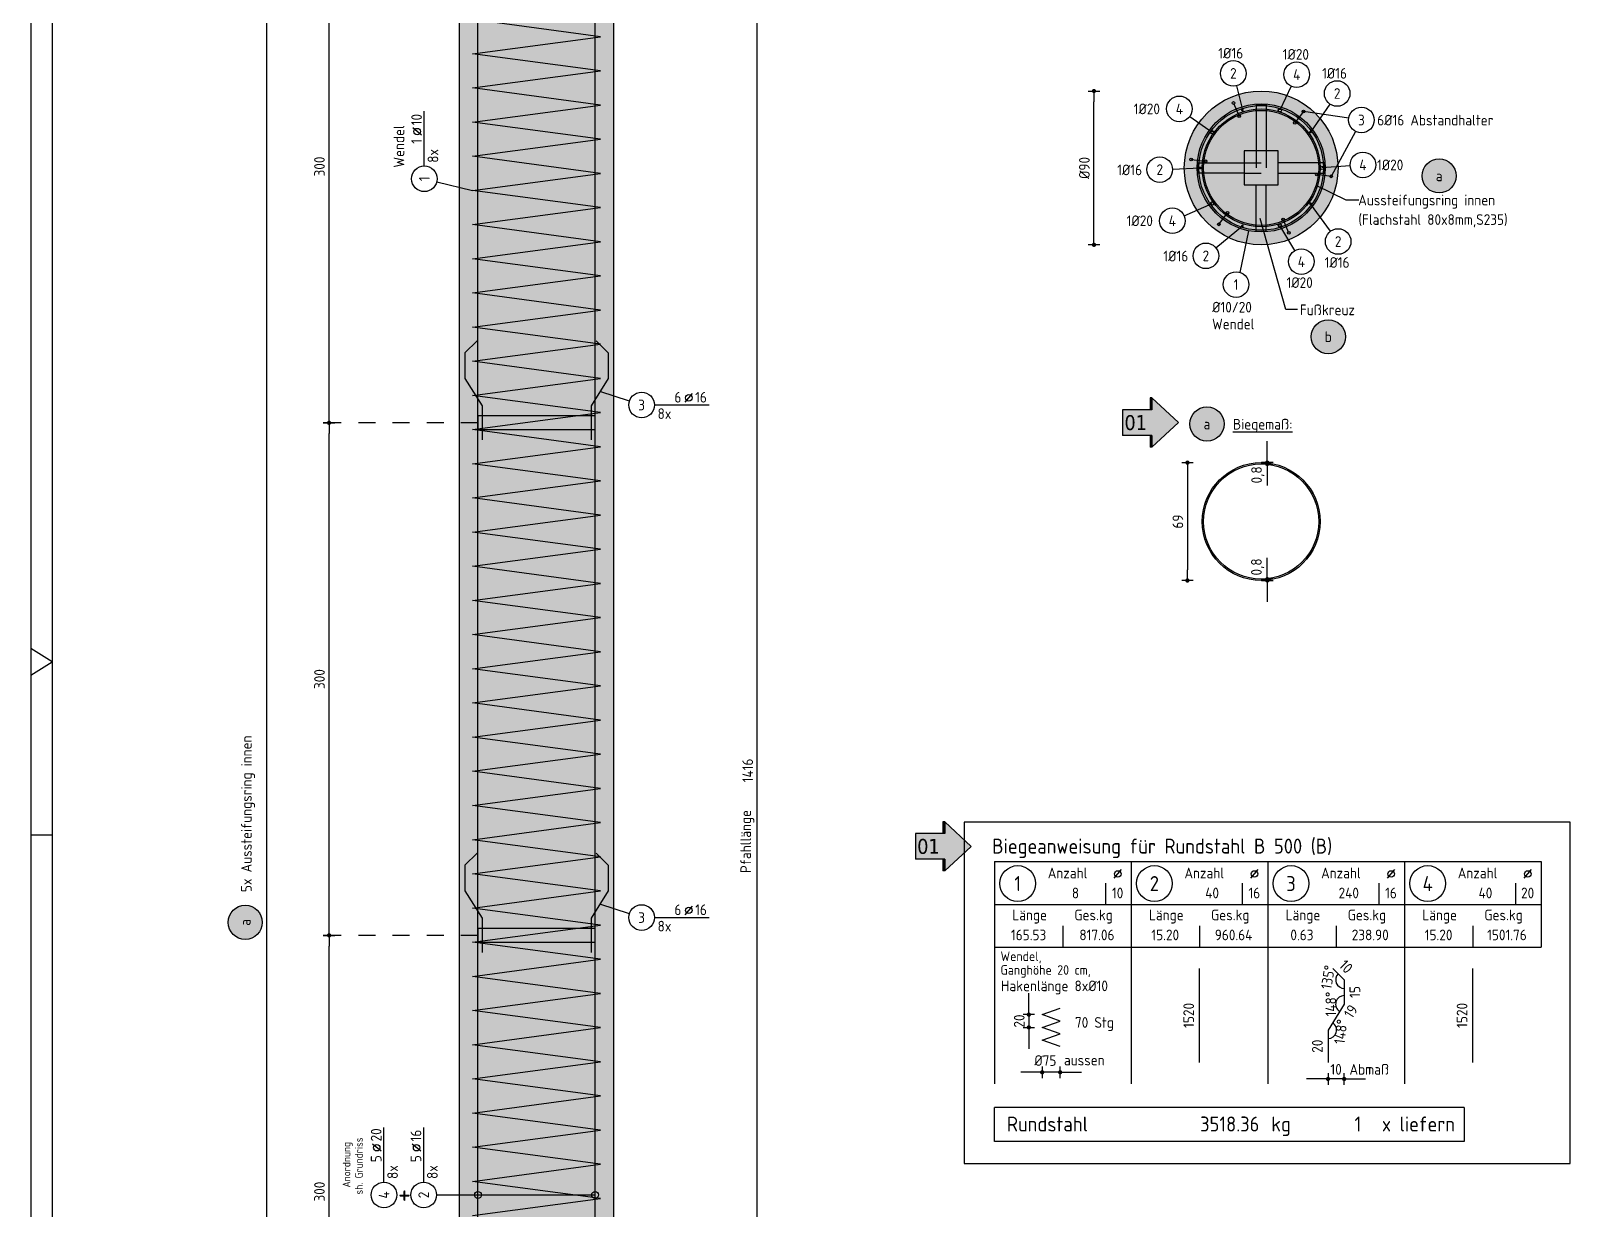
# Model space of a CAD drawing. Extents: x 14.6 to 34.3, y -1.7 to 19.5.
# Drawn here: x 14.63 to 23.64, y 5.65 to 12.54 of the extents above; entities that cross this region are included whole.
import ezdxf
from ezdxf.enums import TextEntityAlignment as Align

# ---------------------------------------------------------------- set-up
doc = ezdxf.new("R2010")
doc.units = 0
doc.header["$LTSCALE"] = 0.25
for name, pattern in [('AUSGEZOGEN', [1000.01, 1000, 0.01]), ('DASHDOT2', [0.5, 0.25, -0.125, 0, -0.125]), ('DOT', [0.175, 0.05, -0.125])]:
    doc.linetypes.add(name, pattern=pattern)
for name, color, linetype in [('1__LINE_ACI_7', 7, 'Continuous'), ('ACHSEN', 7, 'Continuous'), ('BETON', 7, 'Continuous'), ('grau_hell', 7, 'Continuous'), ('grau_mittel', 7, 'Continuous'), ('HILFE', 7, 'Continuous'), ('index', 7, 'Continuous'), ('MASSE', 7, 'Continuous'), ('OBJEKT', 7, 'Continuous'), ('POS', 7, 'Continuous'), ('RAHMEN', 7, 'Continuous'), ('RND', 7, 'Continuous'), ('RND_BILD', 7, 'Continuous'), ('STAHL', 7, 'Continuous'), ('TEXT', 7, 'Continuous')]:
    doc.layers.add(name, color=color, linetype=linetype)
doc.styles.add('helv', font='tahoma.ttf')
doc.styles.add('txt', font='isocp.shx')
doc.dimstyles.new('DOT_I', dxfattribs={"dimscale": 0.25, "dimtxt": 0.25, "dimasz": 0.25, "dimexe": 0.1, "dimexo": 0.3, "dimgap": 0.1, "dimtad": 1, "dimdec": 3, "dimzin": 3, "dimtxsty": 'txt', "dimblk": 'DOT', "dimblk1": 'DOT', "dimblk2": 'DOT', "dimsah": 1, "dimcen": 0.1, "dimse1": 1, "dimse2": 1, "dimazin": 0, "dimtfac": 1, "dimtdec": 4, "dimtix": 1, "dimtmove": 2, "dimatfit": 3, "dimfxl": 0, "dimtvp": 1, "dimtolj": 1, "dimtzin": 0, "dimarcsym": 0})

# ---------------------------------------------------------------- blocks, each defined once
blk = doc.blocks.new('DINA1')
at = {"layer": 'RAHMEN', "color": 5}
blk.add_line((2, 0.5), (83.6, 0.5), dxfattribs=at)
at = {"layer": 'RAHMEN', "color": 7, "linetype": 'Continuous'}
for p, q in [((42.05, 0.5), (41.74, 0)), ((42.36, 0), (42.05, 0.5))]:
    blk.add_line(p, q, dxfattribs=at)
at = {"layer": 'RAHMEN', "color": 7}
blk.add_line((46.1, 0), (46.1, 0.5), dxfattribs=at)
at = {"layer": 'RAHMEN'}
blk.add_line((0, 0), (84.1, 0), dxfattribs=at)
blk = doc.blocks.new('DOT')
at = {"layer": 'MASSE', "color": 7, "linetype": 'Continuous'}
for p, q in [((0, 0), (-1, 0)), ((0, 0.54), (0, -0.54))]:
    blk.add_line(p, q, dxfattribs=at)
at = {"layer": 'MASSE', "color": 7, "linetype": 'Continuous', "const_width": 0.2}
blk.add_lwpolyline([(-0.1, 0, 1), (0.1, 0, 1)], format="xyb", close=True, dxfattribs=at)
blk = doc.blocks.new('*D20')
at = {"layer": 'Defpoints', "color": 0, "linetype": 'AUSGEZOGEN', "transparency": 16777216}
for p in [(18.8784, 15.2951), (18.8784, 15.2951), (18.8784, 1.1351)]:
    blk.add_point(p, dxfattribs=at)
at = {"layer": 'MASSE', "color": 0, "linetype": 'AUSGEZOGEN', "lineweight": -2, "transparency": 16777216}
blk.add_line((18.8784, 1.1976), (18.8784, 15.2326), dxfattribs=at)
at = {"layer": 'MASSE', "color": 0, "linetype": 'AUSGEZOGEN', "lineweight": -2, "transparency": 16777216, "xscale": 0.0625, "yscale": 0.0625, "zscale": 0.0625}
for p, rotation in [((18.8784, 15.2951), 90), ((18.8784, 1.1351), 270)]:
    blk.add_blockref('DOT', p, dxfattribs=dict(at, rotation=rotation))
at = {"layer": 'MASSE', "color": 0, "linetype": 'AUSGEZOGEN', "transparency": 16777216, "insert": (18.8222, 8.2151), "char_height": 0.0625, "attachment_point": 5, "rotation": 90, "style": 'txt'}
blk.add_mtext('\\A1;1416', dxfattribs=at)
blk = doc.blocks.new('*D25')
at = {"layer": 'Defpoints', "color": 0, "linetype": 'AUSGEZOGEN', "transparency": 16777216}
for p in [(16.3718, 7.2501), (16.3718, 7.2501), (16.3718, 4.2501)]:
    blk.add_point(p, dxfattribs=at)
at = {"layer": 'MASSE', "color": 0, "linetype": 'AUSGEZOGEN', "lineweight": -2, "transparency": 16777216}
blk.add_line((16.3718, 4.3126), (16.3718, 7.1876), dxfattribs=at)
at = {"layer": 'MASSE', "color": 0, "linetype": 'AUSGEZOGEN', "lineweight": -2, "transparency": 16777216, "xscale": 0.0625, "yscale": 0.0625, "zscale": 0.0625}
for p, rotation in [((16.3718, 7.2501), 90), ((16.3718, 4.2501), 270)]:
    blk.add_blockref('DOT', p, dxfattribs=dict(at, rotation=rotation))
at = {"layer": 'MASSE', "color": 0, "linetype": 'AUSGEZOGEN', "transparency": 16777216, "insert": (16.3155, 5.7501), "char_height": 0.0625, "attachment_point": 5, "rotation": 90, "style": 'txt'}
blk.add_mtext('\\A1;300', dxfattribs=at)
blk = doc.blocks.new('*D26')
at = {"layer": 'Defpoints', "color": 0, "linetype": 'AUSGEZOGEN', "transparency": 16777216}
for p in [(16.3718, 10.2501), (16.3718, 10.2501), (16.3718, 7.2501)]:
    blk.add_point(p, dxfattribs=at)
at = {"layer": 'MASSE', "color": 0, "linetype": 'AUSGEZOGEN', "lineweight": -2, "transparency": 16777216}
blk.add_line((16.3718, 7.3126), (16.3718, 10.1876), dxfattribs=at)
at = {"layer": 'MASSE', "color": 0, "linetype": 'AUSGEZOGEN', "lineweight": -2, "transparency": 16777216, "xscale": 0.0625, "yscale": 0.0625, "zscale": 0.0625}
for p, rotation in [((16.3718, 10.2501), 90), ((16.3718, 7.2501), 270)]:
    blk.add_blockref('DOT', p, dxfattribs=dict(at, rotation=rotation))
at = {"layer": 'MASSE', "color": 0, "linetype": 'AUSGEZOGEN', "transparency": 16777216, "insert": (16.3155, 8.7501), "char_height": 0.0625, "attachment_point": 5, "rotation": 90, "style": 'txt'}
blk.add_mtext('\\A1;300', dxfattribs=at)
blk = doc.blocks.new('*D27')
at = {"layer": 'Defpoints', "color": 0, "linetype": 'AUSGEZOGEN', "transparency": 16777216}
for p in [(16.3718, 13.2501), (16.3718, 13.2501), (16.3718, 10.2501)]:
    blk.add_point(p, dxfattribs=at)
at = {"layer": 'MASSE', "color": 0, "linetype": 'AUSGEZOGEN', "lineweight": -2, "transparency": 16777216}
blk.add_line((16.3718, 10.3126), (16.3718, 13.1876), dxfattribs=at)
at = {"layer": 'MASSE', "color": 0, "linetype": 'AUSGEZOGEN', "lineweight": -2, "transparency": 16777216, "xscale": 0.0625, "yscale": 0.0625, "zscale": 0.0625}
for p, rotation in [((16.3718, 13.2501), 90), ((16.3718, 10.2501), 270)]:
    blk.add_blockref('DOT', p, dxfattribs=dict(at, rotation=rotation))
at = {"layer": 'MASSE', "color": 0, "linetype": 'AUSGEZOGEN', "transparency": 16777216, "insert": (16.3155, 11.7501), "char_height": 0.0625, "attachment_point": 5, "rotation": 90, "style": 'txt'}
blk.add_mtext('\\A1;300', dxfattribs=at)
blk = doc.blocks.new('RND_LEI')
at = {"layer": 'RND', "color": 7, "linetype": 'Continuous'}
blk.add_line((1.022, 0.066), (1.19, 0.27), dxfattribs=at)
for centre, radius in [((0, 0), 0.3), ((1.106, 0.168), 0.075)]:
    blk.add_circle(centre, radius, dxfattribs=at)
at = {"layer": 'RND', "color": 7, "linetype": 'Continuous', "style": 'txt'}
blk.add_attdef('POSL', text='', height=0.25, dxfattribs=at).set_placement((0, 0), align=Align.MIDDLE)
blk.add_attdef('ANZ', text='', height=0.25, dxfattribs=at).set_placement((0.931, 0.057), align=Align.RIGHT)
for tag, p in [('DUM', (1.253, 0.057)), ('ABSTD', (1.674, 0.057)), ('POSTXT', (0.374, -0.327))]:
    blk.add_attdef(tag, p, '', height=0.25, dxfattribs=at)
blk = doc.blocks.new('*D39')
at = {"layer": 'Defpoints', "color": 0, "linetype": 'AUSGEZOGEN', "transparency": 16777216}
for p in [(20.8492, 12.192), (20.8492, 12.192), (20.8492, 11.292)]:
    blk.add_point(p, dxfattribs=at)
at = {"layer": 'MASSE', "color": 0, "linetype": 'AUSGEZOGEN', "lineweight": -2, "transparency": 16777216}
blk.add_line((20.8492, 11.3545), (20.8492, 12.1295), dxfattribs=at)
at = {"layer": 'MASSE', "color": 0, "linetype": 'AUSGEZOGEN', "lineweight": -2, "transparency": 16777216, "xscale": 0.0625, "yscale": 0.0625, "zscale": 0.0625}
for p, rotation in [((20.8492, 12.192), 90), ((20.8492, 11.292), 270)]:
    blk.add_blockref('DOT', p, dxfattribs=dict(at, rotation=rotation))
at = {"layer": 'MASSE', "color": 0, "linetype": 'AUSGEZOGEN', "transparency": 16777216, "insert": (20.7929, 11.742), "char_height": 0.0625, "attachment_point": 5, "rotation": 90, "style": 'txt'}
blk.add_mtext('\\A1;%%C90', dxfattribs=at)
blk = doc.blocks.new('RND_HIN')
at = {"layer": 'RND', "color": 7, "linetype": 'Continuous'}
blk.add_circle((0, 0), 0.3, dxfattribs=at)
at = {"layer": 'RND', "color": 7, "linetype": 'Continuous', "style": 'txt'}
blk.add_attdef('POSI', text='', height=0.25, dxfattribs=at).set_placement((0, 0), align=Align.MIDDLE)
blk = doc.blocks.new('pos_ausz')
at = {"layer": 'grau_hell', "true_color": 0xfcfcfc}
blk.add_hatch(color=7, dxfattribs=at).paths.add_polyline_path([(-0.4, 0, 1), (0.4, 0, 1)])
at = {"layer": 'POS', "color": 1, "linetype": 'Continuous'}
blk.add_circle((0, 0), 0.4, dxfattribs=at)
at = {"layer": 'POS', "color": 7, "linetype": 'Continuous', "style": 'txt'}
blk.add_attdef('POSNAME', text='', height=0.25, dxfattribs=at).set_placement((0, 0), align=Align.MIDDLE)
blk.add_attdef('POSABM', (0.6, 0.05), '', height=0.25, dxfattribs=at)
blk = doc.blocks.new('*D40')
at = {"layer": 'Defpoints', "color": 0, "linetype": 'AUSGEZOGEN', "transparency": 16777216}
for p in [(21.8636, 10.017), (21.8636, 10.017), (21.8636, 10.009)]:
    blk.add_point(p, dxfattribs=at)
at = {"layer": 'MASSE', "color": 0, "linetype": 'AUSGEZOGEN', "lineweight": -2, "transparency": 16777216}
for p, q in [((21.8636, 10.0795), (21.8636, 10.142)), ((21.8636, 10.009), (21.8636, 10.017)), ((21.8636, 9.9465), (21.8636, 9.884))]:
    blk.add_line(p, q, dxfattribs=at)
at = {"layer": 'MASSE', "color": 0, "linetype": 'AUSGEZOGEN', "lineweight": -2, "transparency": 16777216, "xscale": 0.0625, "yscale": 0.0625, "zscale": 0.0625}
for p, rotation in [((21.8636, 10.017), 270), ((21.8636, 10.009), 90)]:
    blk.add_blockref('DOT', p, dxfattribs=dict(at, rotation=rotation))
at = {"layer": 'MASSE', "color": 0, "linetype": 'AUSGEZOGEN', "transparency": 16777216, "insert": (21.808, 9.9452), "char_height": 0.0625, "attachment_point": 5, "rotation": 90, "style": 'txt'}
blk.add_mtext('\\A1;0,8', dxfattribs=at)
blk = doc.blocks.new('*D41')
at = {"layer": 'Defpoints', "color": 0, "linetype": 'AUSGEZOGEN', "transparency": 16777216}
for p in [(21.8636, 9.335), (21.8636, 9.335), (21.8636, 9.327)]:
    blk.add_point(p, dxfattribs=at)
at = {"layer": 'MASSE', "color": 0, "linetype": 'AUSGEZOGEN', "lineweight": -2, "transparency": 16777216}
for p, q in [((21.8636, 9.3975), (21.8636, 9.46)), ((21.8636, 9.327), (21.8636, 9.335)), ((21.8636, 9.2645), (21.8636, 9.202))]:
    blk.add_line(p, q, dxfattribs=at)
at = {"layer": 'MASSE', "color": 0, "linetype": 'AUSGEZOGEN', "lineweight": -2, "transparency": 16777216, "xscale": 0.0625, "yscale": 0.0625, "zscale": 0.0625}
for p, rotation in [((21.8636, 9.335), 270), ((21.8636, 9.327), 90)]:
    blk.add_blockref('DOT', p, dxfattribs=dict(at, rotation=rotation))
at = {"layer": 'MASSE', "color": 0, "linetype": 'AUSGEZOGEN', "transparency": 16777216, "insert": (21.8072, 9.4062), "char_height": 0.0625, "attachment_point": 5, "rotation": 90, "style": 'txt'}
blk.add_mtext('\\A1;0,8', dxfattribs=at)
blk = doc.blocks.new('RND_LIS2')
at = {"layer": 'RND', "color": 3, "linetype": 'Continuous'}
for p, q in [((0, 0), (0, -5.2)), ((0, 0), (3.2, 0)), ((3.2, 0), (3.2, -2)), ((2.6, -0.503), (2.6, -1)), ((0, -1), (3.2, -1)), ((1.6, -1.503), (1.6, -2)), ((0, -2), (3.2, -2))]:
    blk.add_line(p, q, dxfattribs=at)
at = {"layer": 'RND', "color": 7, "linetype": 'Continuous'}
blk.add_line((2.805, -0.39), (2.973, -0.186), dxfattribs=at)
at = {"layer": 'RND', "color": 1, "linetype": 'Continuous'}
blk.add_circle((0.545, -0.513), 0.42, dxfattribs=at)
at = {"layer": 'RND', "color": 7, "linetype": 'Continuous'}
blk.add_circle((2.889, -0.288), 0.075, dxfattribs=at)
at = {"layer": 'RND', "color": 7, "linetype": 'Continuous', "style": 'txt'}
for s, p in [('Anzahl', (1.249, -0.391)), ('Länge', (0.42, -1.373)), ('Ges.kg', (1.872, -1.373))]:
    blk.add_text(s, height=0.25, dxfattribs=at).set_placement(p)
at = {"layer": 'RND', "color": 1, "linetype": 'Continuous', "style": 'txt'}
blk.add_attdef('POS1', text='', height=0.35, dxfattribs=at).set_placement((0.545, -0.513), align=Align.MIDDLE)
at = {"layer": 'RND', "color": 7, "linetype": 'Continuous', "style": 'txt'}
for tag, p in [('STK1', (1.897, -0.859)), ('DS1', (2.885, -0.859)), ('LANG1', (0.8, -1.841)), ('GEW', (2.4, -1.841))]:
    blk.add_attdef(tag, text='', height=0.25, dxfattribs=at).set_placement(p, align=Align.CENTER)
blk = doc.blocks.new('*D45')
at = {"layer": 'Defpoints', "color": 0, "linetype": 'AUSGEZOGEN', "transparency": 16777216}
for p in [(20.5462, 6.4487), (20.5462, 6.4487), (20.6512, 6.4487)]:
    blk.add_point(p, dxfattribs=at)
at = {"layer": 'MASSE', "color": 0, "linetype": 'AUSGEZOGEN', "lineweight": -2, "transparency": 16777216}
for p, q in [((20.4837, 6.4487), (20.4212, 6.4487)), ((20.6512, 6.4487), (20.5462, 6.4487)), ((20.7137, 6.4487), (20.7762, 6.4487))]:
    blk.add_line(p, q, dxfattribs=at)
at = {"layer": 'MASSE', "color": 0, "linetype": 'AUSGEZOGEN', "lineweight": -2, "transparency": 16777216, "xscale": 0.0625, "yscale": 0.0625, "zscale": 0.0625}
blk.add_blockref('DOT', (20.5462, 6.4487), dxfattribs=at)
at = {"layer": 'MASSE', "color": 0, "linetype": 'AUSGEZOGEN', "lineweight": -2, "transparency": 16777216, "xscale": 0.0625, "yscale": 0.0625, "zscale": 0.0625, "rotation": 180}
blk.add_blockref('DOT', (20.6512, 6.4487), dxfattribs=at)
at = {"layer": 'MASSE', "color": 0, "linetype": 'AUSGEZOGEN', "transparency": 16777216, "insert": (20.5648, 6.5174), "char_height": 0.0625, "attachment_point": 5, "style": 'txt'}
blk.add_mtext('\\A1;%%C75', dxfattribs=at)
blk = doc.blocks.new('*D46')
at = {"layer": 'Defpoints', "color": 0, "linetype": 'AUSGEZOGEN', "transparency": 16777216}
for p in [(20.468, 6.7861), (20.468, 6.7111), (20.468, 6.7111)]:
    blk.add_point(p, dxfattribs=at)
at = {"layer": 'MASSE', "color": 0, "linetype": 'AUSGEZOGEN', "lineweight": -2, "transparency": 16777216}
for p, q in [((20.468, 6.8486), (20.468, 6.9111)), ((20.468, 6.7861), (20.468, 6.7111)), ((20.468, 6.6486), (20.468, 6.5861))]:
    blk.add_line(p, q, dxfattribs=at)
at = {"layer": 'MASSE', "color": 0, "linetype": 'AUSGEZOGEN', "lineweight": -2, "transparency": 16777216, "xscale": 0.0625, "yscale": 0.0625, "zscale": 0.0625}
for p, rotation in [((20.468, 6.7861), 270), ((20.468, 6.7111), 90)]:
    blk.add_blockref('DOT', p, dxfattribs=dict(at, rotation=rotation))
at = {"layer": 'MASSE', "color": 0, "linetype": 'AUSGEZOGEN', "transparency": 16777216, "insert": (20.4117, 6.7486), "char_height": 0.0625, "attachment_point": 5, "rotation": 90, "style": 'txt'}
blk.add_mtext('\\A1;20', dxfattribs=at)
blk = doc.blocks.new('*D47')
at = {"layer": 'Defpoints', "color": 0, "linetype": 'AUSGEZOGEN', "transparency": 16777216}
for p in [(22.2784, 6.9542), (22.2803, 7.023), (22.3138, 6.9895), (22.3138, 6.9185)]:
    blk.add_point(p, dxfattribs=at)
at = {"layer": 'RND_BILD', "color": 0, "linetype": 'AUSGEZOGEN', "lineweight": -2, "transparency": 16777216}
blk.add_arc((22.3138, 6.9895), 0.05, 135, 270, dxfattribs=at)
at = {"layer": 'RND_BILD', "color": 0, "linetype": 'AUSGEZOGEN', "transparency": 16777216, "insert": (22.2188, 7.0051), "char_height": 0.0625, "attachment_point": 5, "rotation": 80.70882, "style": 'txt'}
blk.add_mtext('\\A1;135°', dxfattribs=at)
blk = doc.blocks.new('*D48')
at = {"layer": 'Defpoints', "color": 0, "linetype": 'AUSGEZOGEN', "transparency": 16777216}
for p in [(22.2759, 6.88), (22.3138, 6.9185), (22.2664, 6.7717), (22.3138, 6.8475)]:
    blk.add_point(p, dxfattribs=at)
at = {"layer": 'RND_BILD', "color": 0, "linetype": 'AUSGEZOGEN', "lineweight": -2, "transparency": 16777216}
blk.add_arc((22.3138, 6.8475), 0.05, 90, 237.99462, dxfattribs=at)
at = {"layer": 'RND_BILD', "color": 0, "linetype": 'AUSGEZOGEN', "transparency": 16777216, "insert": (22.2356, 6.8478), "char_height": 0.0625, "attachment_point": 5, "rotation": 89.77434, "style": 'txt'}
blk.add_mtext('\\A1;148°', dxfattribs=at)
blk = doc.blocks.new('*D49')
at = {"layer": 'Defpoints', "color": 0, "linetype": 'AUSGEZOGEN', "transparency": 16777216}
for p in [(22.2664, 6.7717), (22.2191, 6.6959), (22.2191, 6.6012), (22.257, 6.6633)]:
    blk.add_point(p, dxfattribs=at)
at = {"layer": 'RND_BILD', "color": 0, "linetype": 'AUSGEZOGEN', "lineweight": -2, "transparency": 16777216}
blk.add_arc((22.2191, 6.6959), 0.05, 270, 57.99462, dxfattribs=at)
at = {"layer": 'RND_BILD', "color": 0, "linetype": 'AUSGEZOGEN', "transparency": 16777216, "insert": (22.2939, 6.6865), "char_height": 0.0625, "attachment_point": 5, "rotation": 82.8527, "style": 'txt'}
blk.add_mtext('\\A1;148°', dxfattribs=at)
blk = doc.blocks.new('*D50')
at = {"layer": 'Defpoints', "color": 0, "linetype": 'AUSGEZOGEN', "transparency": 16777216}
for p in [(22.2191, 6.4095), (22.2191, 6.4095), (22.3138, 6.4095)]:
    blk.add_point(p, dxfattribs=at)
at = {"layer": 'MASSE', "color": 0, "linetype": 'AUSGEZOGEN', "lineweight": -2, "transparency": 16777216}
for p, q in [((22.1566, 6.4095), (22.0941, 6.4095)), ((22.3138, 6.4095), (22.2191, 6.4095)), ((22.3763, 6.4095), (22.4388, 6.4095))]:
    blk.add_line(p, q, dxfattribs=at)
at = {"layer": 'MASSE', "color": 0, "linetype": 'AUSGEZOGEN', "lineweight": -2, "transparency": 16777216, "xscale": 0.0625, "yscale": 0.0625, "zscale": 0.0625}
blk.add_blockref('DOT', (22.2191, 6.4095), dxfattribs=at)
at = {"layer": 'MASSE', "color": 0, "linetype": 'AUSGEZOGEN', "lineweight": -2, "transparency": 16777216, "xscale": 0.0625, "yscale": 0.0625, "zscale": 0.0625, "rotation": 180}
blk.add_blockref('DOT', (22.3138, 6.4095), dxfattribs=at)
at = {"layer": 'MASSE', "color": 0, "linetype": 'AUSGEZOGEN', "transparency": 16777216, "insert": (22.2664, 6.4657), "char_height": 0.0625, "attachment_point": 5, "style": 'txt'}
blk.add_mtext('\\A1;10', dxfattribs=at)
blk = doc.blocks.new('RND_SUM')
at = {"layer": 'RND', "color": 5, "linetype": 'Continuous'}
for p, q in [((0, 0), (0, 0.8)), ((11, 0.8), (0, 0.8)), ((11, 0.8), (11, 0)), ((11, 0), (0, 0))]:
    blk.add_line(p, q, dxfattribs=at)
at = {"layer": 'RND', "color": 1, "linetype": 'Continuous', "style": 'txt'}
for s, p in [('Rundstahl', (0.292, 0.235)), ('kg', (6.483, 0.235))]:
    blk.add_text(s, height=0.35, dxfattribs=at).set_placement(p)
blk.add_text('x liefern', height=0.35, dxfattribs=at).set_placement((10.784, 0.235), align=Align.RIGHT)
for tag, p in [('RND-S', (6.203, 0.235)), ('RND-Z', (8.59, 0.235))]:
    blk.add_attdef(tag, text='', height=0.35, dxfattribs=at).set_placement(p, align=Align.RIGHT)
blk = doc.blocks.new('hin_ind5')
at = {"layer": 'grau_hell', "linetype": 'AUSGEZOGEN'}
h = blk.add_hatch(color=9, dxfattribs=at)
h.dxf.hatch_style = 2
h.paths.add_polyline_path([(0, 0), (0.619, -0.577), (0.619, -0.3), (1.306, -0.3), (1.306, 0.3), (0.619, 0.3), (0.619, 0.577)])
h.paths.add_polyline_path([(0.34, -0.274), (1.311, -0.274), (1.311, 0.274), (0.34, 0.274)], flags=9)
at = {"layer": 'OBJEKT', "linetype": 'AUSGEZOGEN'}
for points in [[(0.619, 0.3), (0.66, 0.3), (0.66, 0.577), (0.619, 0.577)], [(0.619, -0.577), (0.66, -0.577), (0.66, -0.3), (0.619, -0.3)]]:
    blk.add_hatch(color=1, dxfattribs=at).paths.add_polyline_path(points)
at = {"layer": 'OBJEKT', "color": 1, "linetype": 'AUSGEZOGEN'}
for p, q in [((0, 0), (0.619, 0.577)), ((0.619, 0.577), (0.619, 0.3)), ((0.619, 0.577), (0.66, 0.577)), ((0.66, 0.577), (0.66, 0.3)), ((0, 0), (0.619, -0.577)), ((0.619, 0.3), (1.306, 0.3)), ((1.306, 0.3), (1.306, -0.3)), ((0.619, -0.3), (0.619, -0.577)), ((0.619, -0.3), (1.306, -0.3)), ((0.66, -0.3), (0.66, -0.577))]:
    blk.add_line(p, q, dxfattribs=at)
at = {"layer": 'OBJEKT', "color": 7, "linetype": 'AUSGEZOGEN'}
blk.add_line((0.619, -0.577), (0.66, -0.577), dxfattribs=at)
at = {"layer": 'index', "color": 1, "linetype": 'Continuous', "style": 'helv'}
blk.add_attdef('INDEX', text='', height=0.35, rotation=360, dxfattribs=at).set_placement((1.259, 0), align=Align.MIDDLE_RIGHT)
blk = doc.blocks.new('*D52')
at = {"layer": 'Defpoints', "color": 0, "linetype": 'AUSGEZOGEN', "transparency": 16777216}
for p in [(21.3964, 10.017), (21.3964, 9.327), (21.3964, 9.327)]:
    blk.add_point(p, dxfattribs=at)
at = {"layer": 'MASSE', "color": 0, "linetype": 'AUSGEZOGEN', "lineweight": -2, "transparency": 16777216}
blk.add_line((21.3964, 9.9545), (21.3964, 9.3895), dxfattribs=at)
at = {"layer": 'MASSE', "color": 0, "linetype": 'AUSGEZOGEN', "lineweight": -2, "transparency": 16777216, "xscale": 0.0625, "yscale": 0.0625, "zscale": 0.0625}
for p, rotation in [((21.3964, 10.017), 90), ((21.3964, 9.327), 270)]:
    blk.add_blockref('DOT', p, dxfattribs=dict(at, rotation=rotation))
at = {"layer": 'MASSE', "color": 0, "linetype": 'AUSGEZOGEN', "transparency": 16777216, "insert": (21.3401, 9.672), "char_height": 0.0625, "attachment_point": 5, "rotation": 90, "style": 'txt'}
blk.add_mtext('\\A1;69', dxfattribs=at)

msp = doc.modelspace()

# ---------------------------------------------------------------- hatches: boundary and pattern name
at = {"layer": 'grau_mittel'}
h = msp.add_hatch(color=61, dxfattribs=at)
h.paths.add_polyline_path([(17.136, 15.3601), (17.136, 1.2101), (18.036, 1.2101), (18.036, 15.3601)])
h.paths.add_polyline_path([(17.7817, 1.2101), (17.7989, 1.1351), (18.036, 1.1351), (18.036, 1.2101)])
h.paths.add_polyline_path([(17.136, 1.2101), (17.136, 1.1351), (17.7989, 1.1351), (17.7817, 1.2101)])
h.paths.add_polyline_path([(18.036, 15.8951), (17.136, 15.8951), (17.136, 15.4351), (17.136, 15.3601), (18.036, 15.3601), (18.036, 15.4351)])
msp.add_hatch(color=61, dxfattribs=at).paths.add_polyline_path([(22.2779, 11.742, 1), (21.3779, 11.742, 1)])

# ---------------------------------------------------------------- linework, layer by layer
at = {"layer": '1__LINE_ACI_7'}
msp.add_lwpolyline([(21.7279, 11.642), (21.9279, 11.642), (21.9279, 11.842), (21.7279, 11.842)], close=True, dxfattribs=at)
at = {"layer": 'ACHSEN', "color": 102, "linetype": 'DASHDOT2'}
for p, q in [((17.243, 10.2501), (16.3718, 10.2501)), ((17.243, 7.2501), (16.3718, 7.2501))]:
    msp.add_line(p, q, dxfattribs=at)
at = {"layer": 'BETON', "color": 6, "linetype": 'AUSGEZOGEN'}
for p, q in [((17.136, 1.1351), (17.136, 15.8951)), ((18.036, 15.8951), (18.036, 1.1351))]:
    msp.add_line(p, q, dxfattribs=at)
msp.add_circle((21.8279, 11.742), 0.45, dxfattribs=at)
at = {"layer": 'HILFE', "color": 102, "linetype": 'AUSGEZOGEN'}
for p, q in [((21.7979, 12.112), (21.8579, 12.112)), ((21.4579, 11.772), (21.4579, 11.712)), ((22.1979, 11.772), (22.1979, 11.712)), ((22.3989, 11.5539), (22.326, 11.5539)), ((21.9714, 10.9131), (21.8227, 11.4463)), ((21.7979, 11.372), (21.8579, 11.372)), ((22.0409, 10.9131), (21.9714, 10.9131))]:
    msp.add_line(p, q, dxfattribs=at)
at = {"layer": 'POS', "color": 1, "linetype": 'AUSGEZOGEN'}
for centre in [(22.8697, 11.6953), (22.2207, 10.7537), (21.5104, 10.2431), (15.881, 7.3259)]:
    msp.add_circle(centre, 0.1, dxfattribs=at)
at = {"layer": 'RND', "color": 102, "linetype": 'AUSGEZOGEN'}
for p, q in [((21.683, 12.2224), (21.7176, 12.0815)), ((22.0038, 12.2202), (21.9376, 12.0796)), ((21.6657, 12.1218), (21.6987, 12.0446)), ((22.23, 12.1159), (22.1167, 11.9519)), ((21.4102, 12.0439), (21.5407, 11.9507)), ((22.0757, 12.0724), (22.0253, 12.0052)), ((22.3406, 12.0338), (22.0757, 12.0724)), ((22.3797, 11.9561), (22.2379, 11.6926)), ((21.3093, 11.7351), (21.4709, 11.742)), ((21.4179, 11.7914), (21.5013, 11.7814)), ((22.3485, 11.754), (22.1829, 11.742)), ((17.0022, 11.6606), (17.211, 11.6101)), ((22.326, 11.5539), (22.1531, 11.6378)), ((22.2379, 11.6926), (22.1545, 11.7027)), ((21.3768, 11.4623), (21.5407, 11.5334)), ((21.5801, 11.4116), (21.6305, 11.4788)), ((22.2342, 11.3717), (22.1167, 11.5322)), ((21.5623, 11.275), (21.7176, 11.4025)), ((22.0245, 11.2578), (21.9376, 11.4044)), ((21.9901, 11.3622), (21.9571, 11.4395)), ((18.1296, 10.3768), (17.9566, 10.4326)), ((18.1296, 7.3768), (17.9566, 7.4326)), ((17.0007, 5.7305), (17.929, 5.7305))]:
    msp.add_line(p, q, dxfattribs=at)
at = {"layer": 'RND', "color": 7, "linetype": 'AUSGEZOGEN'}
for p, q in [((16.9293, 11.7533), (16.9293, 12.0733)), ((18.2762, 10.3543), (18.5962, 10.3543)), ((18.2762, 7.3543), (18.5962, 7.3543)), ((16.6929, 5.8055), (16.6929, 6.1255)), ((16.9257, 5.8055), (16.9257, 6.1255))]:
    msp.add_line(p, q, dxfattribs=at)
at = {"layer": 'RND', "color": 102, "linetype": 'AUSGEZOGEN', "ltscale": 0.1}
msp.add_line((21.704, 11.1304), (21.7557, 11.374), dxfattribs=at)
at = {"layer": 'RND', "color": 1, "linetype": 'AUSGEZOGEN'}
for p, q in [((20.5462, 6.7861), (20.6512, 6.8236)), ((20.6512, 6.7486), (20.5462, 6.7861)), ((20.5462, 6.7111), (20.6512, 6.7486)), ((20.6512, 6.6736), (20.5462, 6.7111)), ((20.5462, 6.6361), (20.6512, 6.6736)), ((20.6512, 6.5986), (20.5462, 6.6361))]:
    msp.add_line(p, q, dxfattribs=at)
for points in [[(17.243, 1.2101), (17.243, 16.4101)], [(17.929, 1.2101), (17.929, 16.4101)], [(17.211, 5.6101), (17.961, 5.7101), (17.211, 5.8101), (17.961, 5.9101), (17.211, 6.0101), (17.961, 6.1101), (17.211, 6.2101), (17.961, 6.3101), (17.211, 6.4101), (17.961, 6.5101), (17.211, 6.6101), (17.961, 6.7101), (17.211, 6.8101), (17.961, 6.9101), (17.211, 7.0101), (17.961, 7.1101), (17.211, 7.2101), (17.961, 7.3101), (17.211, 7.4101), (17.961, 7.5101), (17.211, 7.6101), (17.961, 7.7101), (17.211, 7.8101), (17.961, 7.9101), (17.211, 8.0101), (17.961, 8.1101), (17.211, 8.2101), (17.961, 8.3101), (17.211, 8.4101), (17.961, 8.5101), (17.211, 8.6101), (17.961, 8.7101), (17.211, 8.8101), (17.961, 8.9101), (17.211, 9.0101), (17.961, 9.1101), (17.211, 9.2101), (17.961, 9.3101), (17.211, 9.4101), (17.961, 9.5101), (17.211, 9.6101), (17.961, 9.7101), (17.211, 9.8101), (17.961, 9.9101), (17.211, 10.0101), (17.961, 10.1101), (17.211, 10.2101), (17.961, 10.3101), (17.211, 10.4101), (17.961, 10.5101), (17.211, 10.6101), (17.961, 10.7101), (17.211, 10.8101), (17.961, 10.9101), (17.211, 11.0101), (17.961, 11.1101), (17.211, 11.2101), (17.961, 11.3101), (17.211, 11.4101), (17.961, 11.5101), (17.211, 11.6101), (17.961, 11.7101), (17.211, 11.8101), (17.961, 11.9101), (17.211, 12.0101), (17.961, 12.1101), (17.211, 12.2101), (17.961, 12.3101), (17.211, 12.4101), (17.961, 12.5101), (17.211, 12.6101)], [(17.2377, 10.7308), (17.167, 10.6601), (17.167, 10.5101), (17.267, 10.3501), (17.267, 10.1501)], [(17.9343, 10.7308), (18.005, 10.6601), (18.005, 10.5101), (17.905, 10.3501), (17.905, 10.1501)], [(17.2377, 7.7308), (17.167, 7.6601), (17.167, 7.5101), (17.267, 7.3501), (17.267, 7.1501)], [(17.9343, 7.7308), (18.005, 7.6601), (18.005, 7.5101), (17.905, 7.3501), (17.905, 7.1501)]]:
    msp.add_lwpolyline(points, dxfattribs=at)
at = {"layer": 'RND', "color": 102, "linetype": 'AUSGEZOGEN'}
msp.add_lwpolyline([(16.0079, 1.1351), (16.0079, 15.2951)], dxfattribs=at)
at = {"layer": 'RND', "color": 7, "linetype": 'AUSGEZOGEN', "ltscale": 0.1, "const_width": 0.008}
for points in [[(21.7136, 12.0815, 1), (21.7216, 12.0815, 1)], [(22.1127, 11.9519, 1), (22.1207, 11.9519, 1)], [(21.4669, 11.742, 1), (21.4749, 11.742, 1)], [(22.1127, 11.5322, 1), (22.1207, 11.5322, 1)], [(21.7136, 11.4025, 1), (21.7216, 11.4025, 1)]]:
    msp.add_lwpolyline(points, format="xyb", close=True, dxfattribs=at)
at = {"layer": 'RND', "color": 1, "linetype": 'AUSGEZOGEN'}
for radius in [0.375, 0.365]:
    msp.add_circle((21.8279, 11.742), radius, dxfattribs=at)
at = {"layer": 'RND', "color": 102, "linetype": 'AUSGEZOGEN'}
for centre in [(21.6657, 12.1218), (22.0757, 12.0724), (21.6987, 12.0446), (22.0253, 12.0052), (21.4179, 11.7914), (21.5013, 11.7814), (22.1545, 11.7027), (22.2379, 11.6926), (21.6305, 11.4788), (21.9571, 11.4395), (21.5801, 11.4116), (21.9901, 11.3622)]:
    msp.add_circle(centre, 0.008, dxfattribs=at)
at = {"layer": 'RND', "color": 7, "linetype": 'AUSGEZOGEN'}
for centre, radius in [((21.9376, 12.0796), 0.01), ((21.5407, 11.9507), 0.01), ((22.1829, 11.742), 0.01), ((21.5407, 11.5334), 0.01), ((21.9376, 11.4044), 0.01), ((17.243, 5.7305), 0.02), ((17.929, 5.7305), 0.02)]:
    msp.add_circle(centre, radius, dxfattribs=at)
at = {"layer": 'RND_BILD', "color": 1, "linetype": 'AUSGEZOGEN'}
for points in [[(21.4664, 6.5065), (21.4664, 7.0565)], [(22.2468, 7.0565), (22.3138, 6.9895), (22.3138, 6.8475), (22.2191, 6.6959), (22.2191, 6.5065)], [(23.0664, 6.5065), (23.0664, 7.0565)]]:
    msp.add_lwpolyline(points, dxfattribs=at)
at = {"layer": 'STAHL', "color": 102, "linetype": 'AUSGEZOGEN'}
for p, q in [((21.7979, 12.112), (21.7979, 11.842)), ((21.8579, 12.112), (21.8579, 11.842)), ((21.4579, 11.772), (21.7279, 11.772)), ((22.1979, 11.772), (21.9279, 11.772)), ((21.7279, 11.712), (21.4579, 11.712)), ((21.7979, 11.372), (21.7979, 11.642)), ((21.8579, 11.372), (21.8579, 11.642)), ((21.9279, 11.712), (22.1979, 11.712))]:
    msp.add_line(p, q, dxfattribs=at)
at = {"layer": 'STAHL', "color": 102, "linetype": 'DOT', "ltscale": 0.7}
for p, q in [((21.7979, 11.842), (21.7979, 11.642)), ((21.8579, 11.842), (21.8579, 11.642)), ((21.7279, 11.772), (21.9279, 11.772)), ((21.7279, 11.712), (21.9279, 11.712))]:
    msp.add_line(p, q, dxfattribs=at)
at = {"layer": 'STAHL', "color": 102, "linetype": 'AUSGEZOGEN'}
for points in [[(17.243, 10.2101), (17.929, 10.2101), (17.929, 10.2901), (17.243, 10.2901)], [(17.243, 7.2101), (17.929, 7.2101), (17.929, 7.2901), (17.243, 7.2901)]]:
    msp.add_lwpolyline(points, close=True, dxfattribs=at)
for centre, radius in [((21.8279, 11.742), 0.345), ((21.8279, 11.742), 0.337), ((21.8279, 9.672), 0.345), ((21.8279, 9.672), 0.337)]:
    msp.add_circle(centre, radius, dxfattribs=at)
at = {"layer": 'TEXT', "color": 1, "linetype": 'AUSGEZOGEN'}
msp.add_lwpolyline([(20.0899, 5.9142), (23.6369, 5.9142), (23.6369, 7.9134), (20.0899, 7.9134)], close=True, dxfattribs=at)

# ---------------------------------------------------------------- block references
at = {"layer": 'index', "color": 191, "linetype": 'AUSGEZOGEN'}
ref = msp.add_blockref('hin_ind5', (21.3434, 10.2512), dxfattribs=dict(at, xscale=-0.2499999999999991, yscale=0.2499999999999994, zscale=0.2499999999999994, rotation=359.9761684044309))
ref.add_attrib('INDEX', '01', dxfattribs={"color": 1, "linetype": 'Continuous', "height": 0.0875, "rotation": 359.97617, "style": 'helv'}).set_placement((21.1591, 10.2512), align=Align.MIDDLE_RIGHT)
ref = msp.add_blockref('hin_ind5', (20.1301, 7.771), dxfattribs=dict(at, xscale=-0.2499999999999993, yscale=0.2499999999999994, zscale=0.2499999999999994, rotation=359.9761684044309))
ref.add_attrib('INDEX', '01', dxfattribs={"color": 1, "linetype": 'Continuous', "height": 0.0875, "rotation": 359.97617, "style": 'helv'}).set_placement((19.9459, 7.771), align=Align.MIDDLE_RIGHT)
at = {"layer": 'POS', "color": 7, "linetype": 'AUSGEZOGEN', "xscale": 0.25, "yscale": 0.25, "zscale": 0.25}
for p, values in [((22.8697, 11.6953), {'POSNAME': 'a'}), ((22.2207, 10.7537), {'POSNAME': 'b'}), ((21.5104, 10.2431), {'POSNAME': 'a'})]:
    msp.add_blockref('pos_ausz', p, dxfattribs=at).add_auto_attribs(values)
at = {"layer": 'POS', "color": 7, "linetype": 'AUSGEZOGEN', "xscale": 0.25, "yscale": 0.25, "zscale": 0.25, "rotation": 90}
msp.add_blockref('pos_ausz', (15.881, 7.3259), dxfattribs=at).add_auto_attribs({'POSNAME': 'a'})
at = {"layer": 'RAHMEN', "xscale": 0.25, "yscale": 0.25, "zscale": 0.25, "rotation": 270}
msp.add_blockref('DINA1', (14.6257, 19.3638), dxfattribs=at)
at = {"layer": 'RND', "color": 7, "linetype": 'AUSGEZOGEN', "xscale": 0.25, "yscale": 0.25, "zscale": 0.25}
for name, p, values in [('RND_HIN', (21.6651, 12.2953), {'POSI': '2'}), ('RND_HIN', (22.0359, 12.288), {'POSI': '4'}), ('RND_HIN', (22.2726, 12.1776), {'POSI': '2'}), ('RND_HIN', (21.3492, 12.0875), {'POSI': '4'}), ('RND_HIN', (22.4147, 12.0224), {'POSI': '3'}), ('RND_HIN', (21.2343, 11.7319), {'POSI': '2'}), ('RND_HIN', (22.4233, 11.7595), {'POSI': '4'}), ('RND_HIN', (21.3079, 11.4327), {'POSI': '4'}), ('RND_HIN', (22.2785, 11.3112), {'POSI': '2'}), ('RND_HIN', (21.5043, 11.2274), {'POSI': '2'}), ('RND_HIN', (22.0629, 11.1934), {'POSI': '4'}), ('RND_HIN', (21.6811, 11.059), {'POSI': '1'}), ('RND_LEI', (18.2012, 10.3543), {'POSL': '3', 'DUM': '16', 'ANZ': '6', 'POSTXT': '8x'}), ('RND_LEI', (18.2012, 7.3543), {'POSL': '3', 'DUM': '16', 'ANZ': '6', 'POSTXT': '8x'})]:
    msp.add_blockref(name, p, dxfattribs=at).add_auto_attribs(values)
at = {"layer": 'RND', "color": 7, "linetype": 'AUSGEZOGEN', "xscale": 0.25, "yscale": 0.25, "zscale": 0.25, "rotation": 90}
for p, values in [((16.9293, 11.6783), {'POSL': '1', 'DUM': '10', 'ANZ': '1', 'POSTXT': '8x'}), ((16.6929, 5.7305), {'POSL': '4', 'DUM': '20', 'ANZ': '5', 'POSTXT': '8x'}), ((16.9257, 5.7305), {'POSL': '2', 'DUM': '16', 'ANZ': '5', 'POSTXT': '8x'})]:
    msp.add_blockref('RND_LEI', p, dxfattribs=at).add_auto_attribs(values)
at = {"layer": 'RND_BILD', "color": 6, "linetype": 'AUSGEZOGEN', "xscale": 0.25, "yscale": 0.25, "zscale": 0.25}
msp.add_blockref('RND_LIS2', (20.2664, 7.6815), dxfattribs=at).add_auto_attribs({'POS1': '1', 'STK1': '8', 'DS1': '10', 'LANG1': '165.53', 'GEW': '817.06'})
at = {"layer": 'RND_BILD', "color": 7, "linetype": 'AUSGEZOGEN', "xscale": 0.25, "yscale": 0.25, "zscale": 0.25}
for name, p, values in [('RND_LIS2', (21.0664, 7.6815), {'POS1': '2', 'STK1': '40', 'DS1': '16', 'LANG1': '15.20', 'GEW': '960.64'}), ('RND_LIS2', (21.8664, 7.6815), {'POS1': '3', 'STK1': '240', 'DS1': '16', 'LANG1': '0.63', 'GEW': '238.90'}), ('RND_LIS2', (22.6664, 7.6815), {'POS1': '4', 'STK1': '40', 'DS1': '20', 'LANG1': '15.20', 'GEW': '1501.76'}), ('RND_SUM', (20.2664, 6.0433), {'RND-S': '3518.36', 'RND-Z': '1'})]:
    msp.add_blockref(name, p, dxfattribs=at).add_auto_attribs(values)

# ---------------------------------------------------------------- texts
at = {"layer": 'RND', "color": 7, "linetype": 'AUSGEZOGEN', "style": 'txt'}
for s, p in [('Wendel, ', (20.3021, 7.0995)), ('Ganghöhe 20 cm,', (20.3021, 7.0193))]:
    msp.add_text(s, height=0.05625, dxfattribs=at).set_placement(p)
at = {"layer": 'RND_BILD', "color": 7, "linetype": 'AUSGEZOGEN', "style": 'txt'}
for s, rotation, p in [('10', 315, (22.3245, 7.0672)), ('15', 90, (22.3763, 6.9185)), ('1520', 90, (21.4039, 6.7815)), ('1520', 90, (23.0039, 6.7815)), ('19', 57.99462, (22.3525, 6.8048)), ('20', 90, (22.1566, 6.6012))]:
    msp.add_text(s, height=0.063, rotation=rotation, dxfattribs=at).set_placement(p, align=Align.MIDDLE)
for s, p in [('Hakenlänge 8x%%C10', (20.3054, 6.9231)), ('70 Stg', (20.738, 6.7091))]:
    msp.add_text(s, height=0.0625, dxfattribs=at).set_placement(p)
at = {"layer": 'TEXT', "color": 7, "linetype": 'AUSGEZOGEN', "style": 'txt'}
for s, p in [('1%%C16', (21.577, 12.3822)), ('1%%C20', (21.954, 12.3754)), ('1%%C16', (22.1845, 12.2646)), ('1%%C20', (21.0818, 12.056)), ('6%%C16 Abstandhalter', (22.5073, 11.9903)), ('1%%C16', (20.9855, 11.6991)), ('1%%C20', (22.5062, 11.7281)), ('Aussteifungsring innen', (22.3959, 11.5228)), ('1%%C20', (21.0404, 11.4013)), ('(Flachstahl 80x8mm,S235)', (22.3971, 11.4085)), ('1%%C16', (21.2555, 11.1946)), ('1%%C16', (22.1995, 11.1573)), ('1%%C20', (21.9763, 11.0396)), ('%%C10/20', (21.541, 10.8957)), ('Fußkreuz', (22.054, 10.8799)), ('Wendel', (21.5404, 10.797)), ('%%UBiegemaß:', (21.6629, 10.2106)), ('aussen', (20.6736, 6.4888)), ('Abmaß', (22.3447, 6.4347))]:
    msp.add_text(s, height=0.0625, dxfattribs=at).set_placement(p)
for s, p in [('Wendel', (16.8119, 11.7436)), ('Pfahllänge', (18.8419, 7.6143))]:
    msp.add_text(s, height=0.0625, rotation=90, dxfattribs=at).set_placement(p)
at = {"layer": 'TEXT', "color": 7, "linetype": 'DASHDOT2', "style": 'txt'}
msp.add_text('5x Aussteifungsring innen', height=0.0625, rotation=90, dxfattribs=at).set_placement((15.9192, 7.5034))
at = {"layer": 'TEXT', "color": 1, "linetype": 'AUSGEZOGEN', "style": 'txt'}
msp.add_text('Biegeanweisung für Rundstahl B 500 (B)', height=0.0875, dxfattribs=at).set_placement((20.2531, 7.7287))
at = {"layer": 'TEXT', "color": 102, "linetype": 'AUSGEZOGEN', "style": 'txt'}
for s, p in [('sh. Grundriss', (16.5686, 5.7329)), ('Anordnung', (16.496, 5.7744))]:
    msp.add_text(s, height=0.045, rotation=90, dxfattribs=at).set_placement(p)
at = {"layer": 'TEXT', "color": 6, "linetype": 'AUSGEZOGEN', "style": 'txt'}
msp.add_text('+', height=0.125, rotation=180, dxfattribs=at).set_placement((16.8515, 5.7759))

# ---------------------------------------------------------------- dimensions: what is measured, and where the dimension line sits
at = {"layer": 'MASSE', "color": 7, "linetype": 'AUSGEZOGEN'}
for base, p1, p2, override, picture, middle in [((18.8784, 15.2951), (18.8784, 1.1351), (18.8784, 15.2951), {"dimscale": 0.25, "dimdec": 0, "dimlfac": 100}, '*D20', (18.8222, 8.2151)), ((16.3718, 13.2501), (16.3718, 10.2501), (16.3718, 13.2501), {"dimdec": 0, "dimlfac": 100}, '*D27', (16.3155, 11.7501)), ((16.3718, 10.2501), (16.3718, 7.2501), (16.3718, 10.2501), {"dimdec": 0, "dimlfac": 100}, '*D26', (16.3155, 8.7501)), ((21.3964, 9.327), (21.3964, 10.017), (21.3964, 9.327), {"dimdec": 0, "dimlfac": 100}, '*D52', (21.3401, 9.672)), ((16.3718, 7.2501), (16.3718, 4.2501), (16.3718, 7.2501), {"dimdec": 0, "dimlfac": 100}, '*D25', (16.3155, 5.7501))]:
    dim = msp.add_linear_dim(base=base, p1=p1, p2=p2, angle=90, dimstyle='DOT_I', override=override, dxfattribs=at)
    dim.commit()
    dim.dimension.update_dxf_attribs({"geometry": picture, "text_midpoint": middle})
for base, p1, p2, text, picture, middle in [((20.8492, 12.192), (20.8492, 11.292), (20.8492, 12.192), '%%C<>', '*D39', (20.7929, 11.742)), ((20.468, 6.7111), (20.468, 6.7861), (20.468, 6.7111), '20', '*D46', (20.4117, 6.7486))]:
    dim = msp.add_linear_dim(base=base, p1=p1, p2=p2, angle=90, text=text, dimstyle='DOT_I', override={"dimdec": 0, "dimlfac": 100}, dxfattribs=at)
    dim.commit()
    dim.dimension.update_dxf_attribs({"geometry": picture, "text_midpoint": middle})
for base, p1, p2, picture, middle in [((21.8636, 10.017), (21.8636, 10.009), (21.8636, 10.017), '*D40', (21.808, 9.9452)), ((21.8636, 9.335), (21.8636, 9.327), (21.8636, 9.335), '*D41', (21.8072, 9.4062))]:
    dim = msp.add_linear_dim(base=base, p1=p1, p2=p2, angle=90, dimstyle='DOT_I', override={"dimdec": 1, "dimlfac": 100}, dxfattribs=at)
    dim.commit()
    dim.dimension.update_dxf_attribs({"geometry": picture, "text_midpoint": middle, "dimtype": 160})
dim = msp.add_linear_dim(base=(20.5462, 6.4487), p1=(20.6512, 6.4487), p2=(20.5462, 6.4487), text='%%C75', dimstyle='DOT_I', override={"dimdec": 0, "dimlfac": 100}, dxfattribs=at)
dim.commit()
dim.dimension.update_dxf_attribs({"geometry": '*D45', "text_midpoint": (20.5648, 6.5174), "dimtype": 160})
dim = msp.add_linear_dim(base=(22.2191, 6.4095), p1=(22.3138, 6.4095), p2=(22.2191, 6.4095), text='10', dimstyle='DOT_I', override={"dimdec": 1, "dimlfac": 100}, dxfattribs=at)
dim.commit()
dim.dimension.update_dxf_attribs({"geometry": '*D50', "text_midpoint": (22.2664, 6.4657)})
at = {"layer": 'RND_BILD', "color": 7, "linetype": 'AUSGEZOGEN'}
for base, center, p1, p2, picture, middle in [((22.2784, 6.9542), (22.3138, 6.9895), (22.3138, 6.9185), (22.2803, 7.023), '*D47', (22.2188, 7.0051)), ((22.2759, 6.88), (22.3138, 6.8475), (22.2664, 6.7717), (22.3138, 6.9185), '*D48', (22.2356, 6.8478)), ((22.257, 6.6633), (22.2191, 6.6959), (22.2191, 6.6012), (22.2664, 6.7717), '*D49', (22.2939, 6.6865))]:
    dim = msp.add_angular_dim_3p(base=base, center=center, p1=p1, p2=p2, dimstyle='DOT_I', override={"dimdec": 1, "dimrnd": 0.0005, "dimadec": 0}, dxfattribs=at)
    dim.commit()
    dim.dimension.update_dxf_attribs({"geometry": picture, "text_midpoint": middle, "dimtype": 165})

doc.saveas('drawing.dxf')
